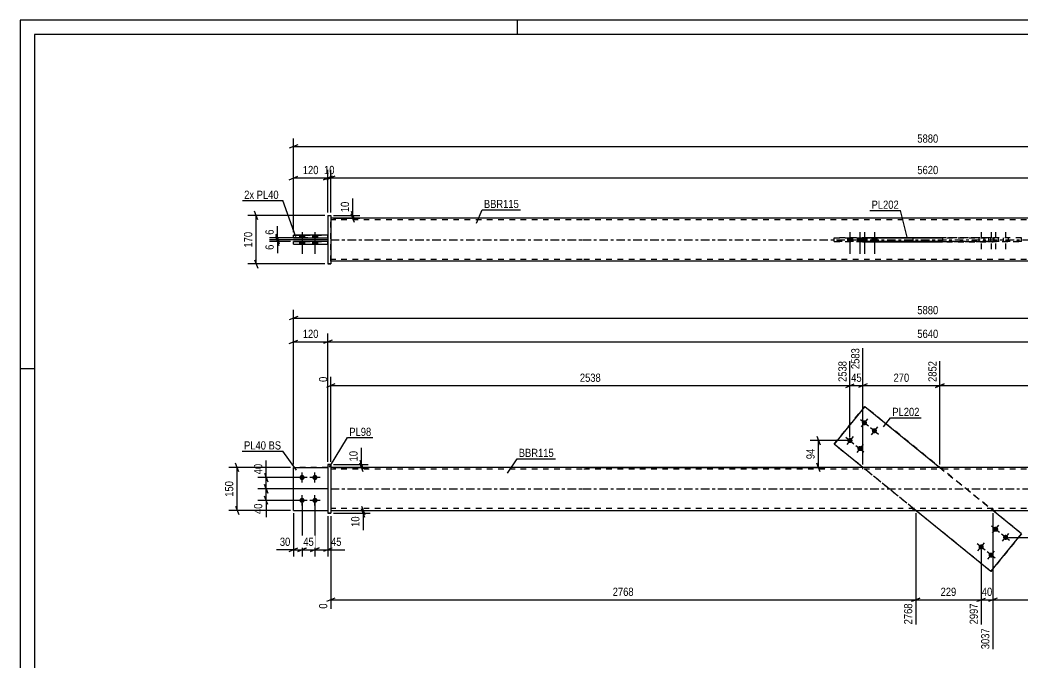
# Model space of a CAD drawing. Header units: millimetres. Extents: x 0 to 594, y 0 to 420.
# Drawn here: x 0 to 350.8, y 195.1 to 420 of the extents above; entities that cross this region are included whole.
import ezdxf

# ---------------------------------------------------------------- set-up
doc = ezdxf.new("R2010")
doc.units = ezdxf.units.MM
doc.linetypes.add('DXK_LINE_DOT2', pattern=[3.9198, 1.9599, -1.9599])
doc.linetypes.add('DXK_LINE_DOT3', pattern=[5.9187, 2.979, -0.9799, 0.9799, -0.9799])
doc.styles.add('Arial Narrow', font='ARIALN.TTF', dxfattribs={"height": 0.2})

# ---------------------------------------------------------------- blocks, each defined once
blk = doc.blocks.new('Unknown-580609463-1130')
at = {"color": 5, "linetype": 'Continuous'}
for p, q in [((594, 420), (0, 420)), ((0, 420), (0, 0)), ((174, 415), (174, 420)), ((589, 415), (5, 415)), ((5, 415), (5, 5)), ((5, 298), (0, 298))]:
    blk.add_line(p, q, dxfattribs=at)
blk = doc.blocks.new('Part-580609463-1679 - 1673')
at = {"color": 7, "linetype": 'DXK_LINE_DOT2'}
for p, q in [((95.65, 248.45), (95.65, 263.45)), ((95.65, 263.45), (107.65, 263.45)), ((107.65, 263.45), (95.65, 263.45)), ((107.65, 263.45), (107.65, 248.45)), ((95.65, 248.45), (95.65, 248.45)), ((95.65, 248.45), (107.65, 248.45)), ((95.65, 248.45), (107.65, 248.45)), ((107.65, 248.45), (107.65, 248.45))]:
    blk.add_line(p, q, dxfattribs=at)
blk = doc.blocks.new('Part-580609463-1700 - 1673')
at = {"color": 2, "linetype": 'Continuous'}
for p, q in [((196.65, 263.45), (108.65, 263.45)), ((438.3, 263.45), (196.75, 263.45)), ((108.65, 248.45), (196.65, 248.45)), ((196.75, 248.45), (438.3, 248.45))]:
    blk.add_line(p, q, dxfattribs=at)
at = {"color": 7, "linetype": 'DXK_LINE_DOT2'}
for p, q in [((108.65, 263.45), (108.65, 248.45)), ((294.7, 263.45), (294.7, 262.85)), ((322.61, 263.45), (322.61, 262.85)), ((196.65, 262.85), (108.65, 262.85)), ((438.3, 262.85), (196.75, 262.85)), ((196.65, 249.05), (108.65, 249.05)), ((438.3, 249.05), (196.75, 249.05)), ((312.44, 248.45), (312.44, 249.05)), ((340.36, 248.45), (340.36, 249.05))]:
    blk.add_line(p, q, dxfattribs=at)
at = {"color": 7, "linetype": 'DXK_LINE_DOT3'}
for p, q in [((108.65, 255.95), (196.65, 255.95)), ((196.75, 255.95), (438.3, 255.95))]:
    blk.add_line(p, q, dxfattribs=at)
blk = doc.blocks.new('Part-580609463-1684 - 1673')
at = {"color": 2, "linetype": 'Continuous'}
for p, q in [((95.65, 248.45), (95.65, 263.45)), ((95.65, 263.45), (107.65, 263.45)), ((95.65, 248.45), (95.65, 248.45)), ((95.65, 248.45), (107.65, 248.45))]:
    blk.add_line(p, q, dxfattribs=at)
at = {"color": 7, "linetype": 'DXK_LINE_DOT2'}
for p, q in [((107.65, 263.45), (95.65, 263.45)), ((107.65, 263.45), (107.65, 248.45)), ((95.65, 248.45), (95.65, 248.45)), ((95.65, 248.45), (107.65, 248.45)), ((107.65, 248.45), (107.65, 248.45))]:
    blk.add_line(p, q, dxfattribs=at)
blk = doc.blocks.new('Bolt-580609463-1706 - 1673')
at = {"linetype": 'Continuous'}
for points in [[(295.91, 279.8), (296.04, 279.67), (296.14, 279.51), (296.21, 279.34), (296.24, 279.15), (296.23, 278.96), (296.18, 278.78), (296.1, 278.61), (295.98, 278.47), (295.83, 278.35), (295.66, 278.26), (295.48, 278.21), (295.29, 278.2), (295.11, 278.23), (294.93, 278.3), (294.77, 278.4), (294.64, 278.54), (294.54, 278.7), (294.47, 278.87), (294.44, 279.06), (294.45, 279.25), (294.5, 279.43), (294.59, 279.59), (294.71, 279.74), (294.85, 279.86), (295.02, 279.94), (295.2, 279.99), (295.39, 280), (295.57, 279.97), (295.75, 279.91)], [(299.4, 276.97), (299.54, 276.83), (299.64, 276.68), (299.7, 276.5), (299.73, 276.31), (299.72, 276.13), (299.67, 275.94), (299.59, 275.78), (299.47, 275.63), (299.32, 275.51), (299.16, 275.43), (298.97, 275.38), (298.79, 275.37), (298.6, 275.4), (298.43, 275.47), (298.27, 275.57), (298.14, 275.7), (298.03, 275.86), (297.97, 276.04), (297.94, 276.22), (297.95, 276.41), (298, 276.59), (298.08, 276.76), (298.2, 276.9), (298.35, 277.02), (298.51, 277.11), (298.7, 277.16), (298.88, 277.17), (299.07, 277.14), (299.24, 277.07)], [(290.87, 273.59), (291, 273.46), (291.1, 273.3), (291.17, 273.12), (291.2, 272.94), (291.19, 272.75), (291.14, 272.57), (291.05, 272.4), (290.94, 272.25), (290.79, 272.14), (290.62, 272.05), (290.44, 272), (290.25, 271.99), (290.07, 272.02), (289.89, 272.09), (289.73, 272.19), (289.6, 272.33), (289.5, 272.48), (289.43, 272.66), (289.4, 272.85), (289.41, 273.03), (289.46, 273.22), (289.55, 273.38), (289.66, 273.53), (289.81, 273.65), (289.98, 273.73), (290.16, 273.78), (290.35, 273.79), (290.53, 273.76), (290.71, 273.69)], [(294.36, 270.75), (294.49, 270.62), (294.6, 270.46), (294.66, 270.29), (294.69, 270.1), (294.68, 269.91), (294.63, 269.73), (294.55, 269.57), (294.43, 269.42), (294.28, 269.3), (294.12, 269.22), (293.93, 269.17), (293.75, 269.16), (293.56, 269.19), (293.38, 269.25), (293.23, 269.36), (293.09, 269.49), (292.99, 269.65), (292.92, 269.82), (292.9, 270.01), (292.91, 270.2), (292.95, 270.38), (293.04, 270.55), (293.16, 270.69), (293.3, 270.81), (293.47, 270.9), (293.65, 270.95), (293.84, 270.95), (294.03, 270.93), (294.2, 270.86)]]:
    blk.add_hatch(color=1, dxfattribs=at).paths.add_polyline_path(points)
at = {"color": 1, "linetype": 'Continuous'}
for p, q in [((293.94, 280.24), (296.74, 277.97)), ((296.48, 280.5), (294.21, 277.71)), ((297.44, 277.4), (300.23, 275.13)), ((299.97, 277.67), (297.7, 274.87)), ((288.9, 274.03), (291.7, 271.76)), ((291.43, 274.29), (289.17, 271.49)), ((292.4, 271.19), (295.19, 268.92)), ((294.93, 271.45), (292.66, 268.66))]:
    blk.add_line(p, q, dxfattribs=at)
blk = doc.blocks.new('Bolt-580609463-1707 - 1673')
at = {"linetype": 'Continuous'}
for points in [[(340.69, 241.14), (340.56, 241.27), (340.45, 241.43), (340.39, 241.61), (340.36, 241.79), (340.37, 241.98), (340.42, 242.16), (340.5, 242.33), (340.62, 242.48), (340.77, 242.59), (340.94, 242.68), (341.12, 242.73), (341.31, 242.74), (341.49, 242.71), (341.67, 242.64), (341.82, 242.54), (341.96, 242.41), (342.06, 242.25), (342.13, 242.07), (342.16, 241.89), (342.15, 241.7), (342.1, 241.52), (342.01, 241.35), (341.89, 241.2), (341.75, 241.08), (341.58, 241), (341.4, 240.95), (341.21, 240.94), (341.02, 240.97), (340.85, 241.04)], [(344.18, 238.3), (344.05, 238.44), (343.95, 238.6), (343.88, 238.77), (343.85, 238.96), (343.86, 239.15), (343.91, 239.33), (344, 239.49), (344.12, 239.64), (344.26, 239.76), (344.43, 239.84), (344.61, 239.89), (344.8, 239.9), (344.99, 239.87), (345.16, 239.81), (345.32, 239.7), (345.45, 239.57), (345.55, 239.41), (345.62, 239.24), (345.65, 239.05), (345.64, 238.86), (345.59, 238.68), (345.51, 238.51), (345.39, 238.37), (345.24, 238.25), (345.07, 238.16), (344.89, 238.11), (344.7, 238.1), (344.52, 238.13), (344.34, 238.2)], [(335.65, 234.93), (335.52, 235.06), (335.41, 235.22), (335.35, 235.4), (335.32, 235.58), (335.33, 235.77), (335.38, 235.95), (335.46, 236.12), (335.58, 236.26), (335.73, 236.38), (335.89, 236.47), (336.08, 236.52), (336.26, 236.53), (336.45, 236.5), (336.63, 236.43), (336.78, 236.33), (336.92, 236.19), (337.02, 236.04), (337.09, 235.86), (337.11, 235.67), (337.1, 235.49), (337.06, 235.3), (336.97, 235.14), (336.85, 234.99), (336.71, 234.87), (336.54, 234.79), (336.36, 234.74), (336.17, 234.73), (335.98, 234.76), (335.81, 234.83)], [(339.14, 232.09), (339.01, 232.23), (338.91, 232.38), (338.84, 232.56), (338.81, 232.75), (338.82, 232.93), (338.87, 233.12), (338.96, 233.28), (339.07, 233.43), (339.22, 233.55), (339.39, 233.63), (339.57, 233.68), (339.76, 233.69), (339.94, 233.66), (340.12, 233.59), (340.28, 233.49), (340.41, 233.36), (340.51, 233.2), (340.58, 233.02), (340.61, 232.84), (340.6, 232.65), (340.55, 232.47), (340.46, 232.3), (340.35, 232.15), (340.2, 232.04), (340.03, 231.95), (339.85, 231.9), (339.66, 231.89), (339.48, 231.92), (339.3, 231.99)]]:
    blk.add_hatch(color=1, dxfattribs=at).paths.add_polyline_path(points)
at = {"color": 1, "linetype": 'Continuous'}
for p, q in [((342.65, 240.71), (339.86, 242.97)), ((340.12, 240.44), (342.39, 243.24)), ((346.15, 237.87), (343.35, 240.14)), ((343.62, 237.61), (345.89, 240.4)), ((337.61, 234.49), (334.82, 236.76)), ((335.08, 234.23), (337.35, 237.03)), ((341.11, 231.66), (338.31, 233.93)), ((338.58, 231.39), (340.84, 234.19))]:
    blk.add_line(p, q, dxfattribs=at)
blk = doc.blocks.new('Bolt-580609463-1709 - 1673')
at = {"linetype": 'Continuous'}
for points in [[(98.65, 259.05), (98.46, 259.07), (98.28, 259.13), (98.12, 259.22), (97.98, 259.35), (97.87, 259.5), (97.79, 259.67), (97.75, 259.85), (97.75, 260.04), (97.79, 260.23), (97.87, 260.4), (97.98, 260.55), (98.12, 260.68), (98.28, 260.77), (98.46, 260.83), (98.65, 260.85), (98.83, 260.83), (99.01, 260.77), (99.18, 260.68), (99.32, 260.55), (99.43, 260.4), (99.5, 260.23), (99.54, 260.04), (99.54, 259.85), (99.5, 259.67), (99.43, 259.5), (99.32, 259.35), (99.18, 259.22), (99.01, 259.13), (98.83, 259.07)], [(103.15, 259.05), (102.96, 259.07), (102.78, 259.13), (102.62, 259.22), (102.48, 259.35), (102.37, 259.5), (102.29, 259.67), (102.25, 259.85), (102.25, 260.04), (102.29, 260.23), (102.37, 260.4), (102.48, 260.55), (102.62, 260.68), (102.78, 260.77), (102.96, 260.83), (103.15, 260.85), (103.33, 260.83), (103.51, 260.77), (103.68, 260.68), (103.82, 260.55), (103.93, 260.4), (104, 260.23), (104.04, 260.04), (104.04, 259.85), (104, 259.67), (103.93, 259.5), (103.82, 259.35), (103.68, 259.22), (103.51, 259.13), (103.33, 259.07)], [(98.65, 251.05), (98.46, 251.07), (98.28, 251.13), (98.12, 251.22), (97.98, 251.35), (97.87, 251.5), (97.79, 251.67), (97.75, 251.85), (97.75, 252.04), (97.79, 252.23), (97.87, 252.4), (97.98, 252.55), (98.12, 252.68), (98.28, 252.77), (98.46, 252.83), (98.65, 252.85), (98.83, 252.83), (99.01, 252.77), (99.18, 252.68), (99.32, 252.55), (99.43, 252.4), (99.5, 252.23), (99.54, 252.04), (99.54, 251.85), (99.5, 251.67), (99.43, 251.5), (99.32, 251.35), (99.18, 251.22), (99.01, 251.13), (98.83, 251.07)], [(103.15, 251.05), (102.96, 251.07), (102.78, 251.13), (102.62, 251.22), (102.48, 251.35), (102.37, 251.5), (102.29, 251.67), (102.25, 251.85), (102.25, 252.04), (102.29, 252.23), (102.37, 252.4), (102.48, 252.55), (102.62, 252.68), (102.78, 252.77), (102.96, 252.83), (103.15, 252.85), (103.33, 252.83), (103.51, 252.77), (103.68, 252.68), (103.82, 252.55), (103.93, 252.4), (104, 252.23), (104.04, 252.04), (104.04, 251.85), (104, 251.67), (103.93, 251.5), (103.82, 251.35), (103.68, 251.22), (103.51, 251.13), (103.33, 251.07)]]:
    blk.add_hatch(color=1, dxfattribs=at).paths.add_polyline_path(points)
at = {"color": 1, "linetype": 'Continuous'}
for p, q in [((100.45, 259.95), (96.85, 259.95)), ((98.65, 258.15), (98.65, 261.75)), ((104.95, 259.95), (101.35, 259.95)), ((103.15, 258.15), (103.15, 261.75)), ((98.65, 250.15), (98.65, 253.75)), ((103.15, 250.15), (103.15, 253.75)), ((100.45, 251.95), (96.85, 251.95)), ((104.95, 251.95), (101.35, 251.95))]:
    blk.add_line(p, q, dxfattribs=at)
blk = doc.blocks.new('Part-580609463-1715 - 1673')
at = {"color": 2, "linetype": 'Continuous'}
for p, q in [((295.46, 284.8), (284.75, 271.6)), ((295.46, 284.8), (295.46, 284.8)), ((295.46, 284.8), (321.77, 263.45)), ((294.8, 263.45), (284.75, 271.6)), ((284.75, 271.6), (284.75, 271.6)), ((339.59, 227.09), (313.28, 248.45)), ((350.3, 240.29), (340.26, 248.45)), ((339.59, 227.09), (350.3, 240.29)), ((350.3, 240.29), (350.3, 240.29)), ((339.59, 227.09), (339.59, 227.09))]:
    blk.add_line(p, q, dxfattribs=at)
at = {"color": 7, "linetype": 'DXK_LINE_DOT2'}
for p, q in [((284.75, 271.6), (295.46, 284.8)), ((350.3, 240.29), (295.46, 284.8)), ((339.59, 227.09), (284.75, 271.6)), ((313.28, 248.45), (294.8, 263.45)), ((321.77, 263.45), (340.26, 248.45)), ((350.3, 240.29), (339.59, 227.09))]:
    blk.add_line(p, q, dxfattribs=at)
blk = doc.blocks.new('Part-580609463-1720 - 1673')
at = {"color": 2, "linetype": 'Continuous'}
for p, q in [((108.65, 264.45), (107.65, 264.45)), ((107.65, 264.45), (107.65, 247.45)), ((108.65, 264.45), (108.65, 264.45)), ((108.65, 264.45), (108.65, 247.45)), ((107.65, 247.45), (108.65, 247.45))]:
    blk.add_line(p, q, dxfattribs=at)
at = {"color": 7, "linetype": 'DXK_LINE_DOT2'}
for p, q in [((107.65, 264.45), (108.65, 264.45)), ((108.65, 247.45), (107.65, 247.45))]:
    blk.add_line(p, q, dxfattribs=at)
blk = doc.blocks.new('Part-580609463-1418 - 1367')
at = {"color": 2, "linetype": 'Continuous'}
for p, q in [((95.65, 341.55), (95.65, 342.55)), ((107.65, 342.55), (95.65, 342.55)), ((95.65, 341.55), (95.65, 341.55)), ((95.65, 341.55), (107.65, 341.55))]:
    blk.add_line(p, q, dxfattribs=at)
at = {"color": 7, "linetype": 'DXK_LINE_DOT2'}
for p, q in [((95.65, 342.55), (107.65, 342.55)), ((95.65, 341.55), (107.65, 341.55)), ((107.65, 341.55), (107.65, 342.55))]:
    blk.add_line(p, q, dxfattribs=at)
blk = doc.blocks.new('Bolt-580609463-1370 - 1367')
at = {"linetype": 'Continuous'}
for points in [[(97.75, 343.75), (99.55, 343.75), (99.55, 344.75), (97.75, 344.75)], [(97.75, 343.75), (99.55, 343.75), (99.55, 344.75), (97.75, 344.75)], [(102.25, 343.75), (104.05, 343.75), (104.05, 344.75), (102.25, 344.75)], [(102.25, 343.75), (104.05, 343.75), (104.05, 344.75), (102.25, 344.75)], [(97.75, 341.55), (99.55, 341.55), (99.55, 342.55), (97.75, 342.55)], [(97.75, 341.55), (99.55, 341.55), (99.55, 342.55), (97.75, 342.55)], [(102.25, 341.55), (104.05, 341.55), (104.05, 342.55), (102.25, 342.55)], [(102.25, 341.55), (104.05, 341.55), (104.05, 342.55), (102.25, 342.55)]]:
    blk.add_hatch(color=1, dxfattribs=at).paths.add_polyline_path(points)
at = {"color": 1, "linetype": 'Continuous'}
for p, q in [((97.75, 344.75), (97.75, 343.75)), ((97.75, 344.75), (97.75, 343.75)), ((98.65, 345.75), (98.65, 338.25)), ((98.65, 345.75), (98.65, 338.25)), ((99.55, 344.75), (99.55, 343.75)), ((99.55, 344.75), (99.55, 343.75)), ((102.25, 344.75), (102.25, 343.75)), ((102.25, 344.75), (102.25, 343.75)), ((103.15, 345.75), (103.15, 338.25)), ((103.15, 345.75), (103.15, 338.25)), ((104.05, 344.75), (104.05, 343.75)), ((104.05, 344.75), (104.05, 343.75)), ((97.75, 342.55), (97.75, 341.55)), ((97.75, 342.55), (97.75, 341.55)), ((99.55, 342.55), (99.55, 341.55)), ((99.55, 342.55), (99.55, 341.55)), ((102.25, 342.55), (102.25, 341.55)), ((102.25, 342.55), (102.25, 341.55)), ((104.05, 342.55), (104.05, 341.55)), ((104.05, 342.55), (104.05, 341.55))]:
    blk.add_line(p, q, dxfattribs=at)
blk = doc.blocks.new('Bolt-580609463-1435 - 1367')
at = {"color": 1, "linetype": 'DXK_LINE_DOT2'}
for p, q in [((336.22, 345.75), (336.22, 338.25)), ((339.71, 345.75), (339.71, 338.25)), ((341.26, 345.75), (341.26, 338.25)), ((344.75, 345.75), (344.75, 338.25)), ((335.32, 343.75), (335.32, 342.55)), ((337.12, 343.75), (337.12, 342.55)), ((338.81, 343.75), (338.81, 342.55)), ((340.36, 343.75), (340.36, 342.55)), ((340.61, 343.75), (340.61, 342.55)), ((342.16, 343.75), (342.16, 342.55)), ((343.85, 343.75), (343.85, 342.55)), ((345.65, 343.75), (345.65, 342.55))]:
    blk.add_line(p, q, dxfattribs=at)
blk = doc.blocks.new('Part-580609463-1456 - 1367')
at = {"color": 2, "linetype": 'Continuous'}
for p, q in [((196.65, 350.65), (108.65, 350.65)), ((438.3, 350.65), (196.75, 350.65)), ((294.7, 343.76), (294.7, 343.85)), ((294.7, 343.85), (294.7, 343.85)), ((294.7, 343.85), (322.61, 343.85)), ((312.44, 343.85), (312.44, 343.75)), ((322.61, 343.85), (322.61, 342.45)), ((294.7, 342.56), (294.7, 342.45)), ((294.7, 342.45), (322.61, 342.45)), ((312.44, 342.45), (312.44, 342.55)), ((196.65, 335.65), (108.65, 335.65)), ((438.3, 335.65), (196.75, 335.65))]:
    blk.add_line(p, q, dxfattribs=at)
at = {"color": 7, "linetype": 'DXK_LINE_DOT2'}
for p, q in [((108.65, 335.65), (108.65, 350.65)), ((196.65, 350.05), (108.65, 350.05)), ((438.3, 350.05), (196.75, 350.05)), ((294.7, 342.56), (294.7, 343.85)), ((294.7, 343.85), (322.61, 343.85)), ((312.44, 343.85), (340.36, 343.85)), ((312.44, 343.85), (312.44, 343.85)), ((312.44, 343.85), (340.36, 343.85)), ((312.44, 343.75), (312.44, 343.85)), ((340.36, 343.85), (340.36, 342.45)), ((294.7, 342.45), (322.61, 342.45)), ((312.44, 342.55), (312.44, 343.75)), ((312.44, 342.45), (312.44, 342.45)), ((312.44, 342.45), (312.44, 342.45)), ((340.36, 342.45), (312.44, 342.45)), ((312.44, 342.45), (340.36, 342.45)), ((196.65, 336.25), (108.65, 336.25)), ((438.3, 336.25), (196.75, 336.25))]:
    blk.add_line(p, q, dxfattribs=at)
at = {"color": 7, "linetype": 'DXK_LINE_DOT3'}
for p, q in [((108.65, 343.15), (196.65, 343.15)), ((196.75, 343.15), (438.3, 343.15))]:
    blk.add_line(p, q, dxfattribs=at)
blk = doc.blocks.new('Part-580609463-1413 - 1367')
at = {"color": 2, "linetype": 'Continuous'}
for p, q in [((95.65, 343.75), (95.65, 344.75)), ((107.65, 344.75), (95.65, 344.75)), ((95.65, 343.75), (95.65, 343.75)), ((95.65, 343.75), (107.65, 343.75))]:
    blk.add_line(p, q, dxfattribs=at)
at = {"color": 7, "linetype": 'DXK_LINE_DOT2'}
for p, q in [((95.65, 344.75), (107.65, 344.75)), ((107.65, 343.75), (107.65, 344.75)), ((95.65, 343.75), (107.65, 343.75))]:
    blk.add_line(p, q, dxfattribs=at)
blk = doc.blocks.new('Part-580609463-1397 - 1367')
at = {"color": 7, "linetype": 'DXK_LINE_DOT2'}
for p, q in [((284.75, 343.75), (295.46, 343.76)), ((339.59, 343.75), (284.75, 343.75)), ((295.46, 342.56), (284.75, 342.55)), ((284.75, 342.55), (339.59, 342.55)), ((350.3, 343.75), (322.61, 343.75)), ((350.3, 342.55), (322.61, 342.55)), ((339.59, 342.55), (339.59, 343.75)), ((350.3, 343.75), (339.59, 343.75)), ((339.59, 342.55), (350.3, 342.55)), ((350.3, 342.55), (350.3, 343.75))]:
    blk.add_line(p, q, dxfattribs=at)
at = {"color": 2, "linetype": 'Continuous'}
for p, q in [((284.75, 342.55), (284.75, 343.75)), ((295.46, 342.56), (295.46, 343.76)), ((322.61, 343.75), (295.46, 343.76)), ((322.61, 342.55), (295.46, 342.56))]:
    blk.add_line(p, q, dxfattribs=at)
blk = doc.blocks.new('Part-580609463-1398 - 1367')
at = {"color": 2, "linetype": 'Continuous'}
for p, q in [((107.65, 351.65), (108.65, 351.65)), ((107.65, 351.65), (107.65, 334.65)), ((108.65, 351.65), (108.65, 351.65)), ((108.65, 351.65), (108.65, 334.65)), ((108.65, 334.65), (107.65, 334.65)), ((107.65, 334.65), (107.65, 334.65))]:
    blk.add_line(p, q, dxfattribs=at)
at = {"color": 7, "linetype": 'DXK_LINE_DOT2'}
for p, q in [((107.65, 351.65), (108.65, 351.65)), ((107.65, 334.65), (108.65, 334.65)), ((107.65, 334.65), (107.65, 334.65))]:
    blk.add_line(p, q, dxfattribs=at)
blk = doc.blocks.new('Bolt-580609463-1436 - 1367')
at = {"linetype": 'Continuous'}
for points in [[(291.2, 343.75), (289.4, 343.75), (289.4, 342.55), (291.2, 342.55)], [(294.69, 343.75), (292.89, 343.75), (292.89, 342.55), (294.69, 342.55)], [(296.24, 343.75), (294.44, 343.75), (294.44, 342.55), (296.24, 342.55)], [(299.74, 343.75), (297.94, 343.75), (297.94, 342.55), (299.74, 342.55)]]:
    blk.add_hatch(color=1, dxfattribs=at).paths.add_polyline_path(points)
at = {"color": 1, "linetype": 'Continuous'}
for p, q in [((290.3, 345.75), (290.3, 338.25)), ((293.79, 345.75), (293.79, 338.25)), ((295.34, 345.75), (295.34, 338.25)), ((298.84, 345.75), (298.84, 338.25)), ((289.4, 343.75), (289.4, 342.55)), ((291.2, 343.75), (291.2, 342.55)), ((292.89, 343.75), (292.89, 342.55)), ((294.44, 343.75), (294.44, 342.55)), ((294.69, 343.75), (294.69, 342.55)), ((296.24, 343.75), (296.24, 342.55)), ((297.94, 343.75), (297.94, 342.55)), ((299.74, 343.75), (299.74, 342.55))]:
    blk.add_line(p, q, dxfattribs=at)
blk = doc.blocks.new('StraightDimension-580609463-1850 - 1673')
at = {"color": 7, "linetype": 'Continuous'}
for p, q in [((340.26, 247.45), (340.26, 199.86)), ((336.22, 234.63), (336.22, 208.56)), ((334.72, 216.57), (337.72, 217.77)), ((341.76, 217.77), (338.76, 216.57)), ((336.22, 217.17), (340.26, 217.17))]:
    blk.add_line(p, q, dxfattribs=at)
at = {"color": 0}
blk.add_wipeout([(340.66, 217.92), (340.66, 222.12), (335.81, 222.12), (335.81, 217.92)], dxfattribs=at)
at = {"color": 0, "linetype": 'Continuous'}
blk.add_wipeout([(339.66, 207.77), (335.46, 207.77), (335.46, 199.26), (339.66, 199.26)], dxfattribs=at)
at = {"color": 3, "style": 'Arial Narrow'}
blk.add_text('40', height=2.863, dxfattribs=at).set_placement((336.41, 218.52))
at = {"color": 3, "linetype": 'Continuous', "style": 'Arial Narrow'}
blk.add_text('3037', height=2.863, rotation=90.0002, dxfattribs=at).set_placement((339.06, 199.86))
blk = doc.blocks.new('StraightDimension-580609463-1792 - 1673')
at = {"color": 7, "linetype": 'Continuous'}
for p, q in [((294.8, 264.45), (294.8, 305.2)), ((290.3, 273.89), (290.3, 300.7)), ((288.8, 291.48), (291.8, 292.68)), ((290.3, 292.08), (294.8, 292.08)), ((296.3, 292.68), (293.3, 291.48))]:
    blk.add_line(p, q, dxfattribs=at)
at = {"color": 0}
blk.add_wipeout([(294.98, 292.83), (294.98, 297.03), (290.12, 297.03), (290.12, 292.83)], dxfattribs=at)
at = {"color": 0, "linetype": 'Continuous'}
blk.add_wipeout([(294.2, 305.8), (290, 305.8), (290, 297.28), (294.2, 297.28)], dxfattribs=at)
at = {"color": 3, "linetype": 'Continuous', "style": 'Arial Narrow'}
blk.add_text('2583', height=2.863, rotation=90.0002, dxfattribs=at).set_placement((293.6, 297.88))
at = {"color": 3, "style": 'Arial Narrow'}
blk.add_text('45', height=2.863, dxfattribs=at).set_placement((290.72, 293.43))
blk = doc.blocks.new('StraightDimension-580609463-1891 - 1673')
at = {"color": 7, "linetype": 'Continuous'}
for p, q in [((119.45, 249.95), (120.65, 246.95)), ((109.65, 248.45), (122.45, 248.45)), ((109.65, 247.45), (122.45, 247.45)), ((120.65, 245.95), (119.45, 248.95)), ((120.05, 247.45), (120.05, 248.45))]:
    blk.add_line(p, q, dxfattribs=at)
at = {"color": 0}
blk.add_wipeout([(119.3, 246.92), (115.1, 246.92), (115.1, 242.07), (119.3, 242.07)], dxfattribs=at)
at = {"color": 7, "linetype": 'Continuous'}
blk.add_line((120.05, 247.45), (120.05, 241.54), dxfattribs=at)
blk.add_line((120.05, 247.45), (120.05, 241.54), dxfattribs=at)
at = {"color": 3, "style": 'Arial Narrow'}
blk.add_text('10', height=2.863, rotation=90.0002, dxfattribs=at).set_placement((118.7, 242.67))
blk = doc.blocks.new('StraightDimension-580609463-1827 - 1673')
at = {"color": 7, "linetype": 'Continuous'}
for p, q in [((98.65, 250.95), (98.65, 232.28)), ((95.65, 247.45), (95.65, 232.28)), ((94.15, 234.08), (97.15, 235.28)), ((100.15, 235.28), (97.15, 234.08)), ((95.65, 234.68), (98.65, 234.68))]:
    blk.add_line(p, q, dxfattribs=at)
at = {"color": 0}
blk.add_wipeout([(95.12, 235.43), (95.12, 239.63), (90.27, 239.63), (90.27, 235.43)], dxfattribs=at)
at = {"color": 7, "linetype": 'Continuous'}
blk.add_line((95.65, 234.68), (89.74, 234.68), dxfattribs=at)
blk.add_line((95.65, 234.68), (89.74, 234.68), dxfattribs=at)
at = {"color": 3, "style": 'Arial Narrow'}
blk.add_text('30', height=2.863, dxfattribs=at).set_placement((90.87, 236.03))
blk = doc.blocks.new('StraightDimension-580609463-1806 - 1673')
at = {"color": 7, "linetype": 'Continuous'}
for p, q in [((290.3, 273.89), (290.3, 300.7)), ((108.65, 265.45), (108.65, 295.21)), ((110.15, 292.68), (107.15, 291.48)), ((108.65, 292.08), (290.3, 292.08)), ((288.8, 291.48), (291.8, 292.68))]:
    blk.add_line(p, q, dxfattribs=at)
at = {"color": 0, "linetype": 'Continuous'}
for points in [[(289.7, 301.3), (285.5, 301.3), (285.5, 292.78), (289.7, 292.78)], [(108.05, 295.81), (103.85, 295.81), (103.85, 292.78), (108.05, 292.78)]]:
    blk.add_wipeout(points, dxfattribs=at)
at = {"color": 0}
blk.add_wipeout([(203.73, 292.83), (203.73, 297.03), (195.22, 297.03), (195.22, 292.83)], dxfattribs=at)
at = {"color": 3, "linetype": 'Continuous', "style": 'Arial Narrow'}
for s, height, p in [('2538', 2.863, (289.1, 293.38)), ('0', 2.86, (107.45, 293.38))]:
    blk.add_text(s, height=height, rotation=90.0002, dxfattribs=at).set_placement(p)
at = {"color": 3, "style": 'Arial Narrow'}
blk.add_text('2538', height=2.863, dxfattribs=at).set_placement((195.82, 293.43))
blk = doc.blocks.new('StraightDimension-580609463-1760 - 1673')
at = {"color": 7, "linetype": 'Continuous'}
for p, q in [((321.77, 264.45), (321.77, 300.7)), ((526.4, 265.45), (526.4, 300.7)), ((323.27, 292.68), (320.27, 291.48)), ((321.77, 292.08), (526.4, 292.08)), ((524.9, 291.48), (527.9, 292.68))]:
    blk.add_line(p, q, dxfattribs=at)
at = {"color": 0, "linetype": 'Continuous'}
blk.add_wipeout([(525.8, 301.3), (521.6, 301.3), (521.6, 292.78), (525.8, 292.78)], dxfattribs=at)
at = {"color": 0}
blk.add_wipeout([(428.34, 292.83), (428.34, 297.03), (419.83, 297.03), (419.83, 292.83)], dxfattribs=at)
at = {"color": 3, "linetype": 'Continuous', "style": 'Arial Narrow'}
blk.add_text('5620', height=2.863, rotation=90.0002, dxfattribs=at).set_placement((525.2, 293.38))
at = {"color": 3, "style": 'Arial Narrow'}
blk.add_text('2768', height=2.863, dxfattribs=at).set_placement((420.43, 293.43))
blk = doc.blocks.new('StraightDimension-580609463-2057 - 1673')
at = {"color": 7, "linetype": 'Continuous'}
for p, q in [((95.65, 264.45), (95.65, 310.28)), ((107.65, 265.45), (107.65, 310.28)), ((94.15, 306.83), (97.15, 308.03)), ((95.65, 307.43), (107.65, 307.43)), ((109.15, 308.03), (106.15, 306.83))]:
    blk.add_line(p, q, dxfattribs=at)
at = {"color": 0}
blk.add_wipeout([(104.99, 308.18), (104.99, 312.38), (98.3, 312.38), (98.3, 308.18)], dxfattribs=at)
at = {"color": 3, "style": 'Arial Narrow'}
blk.add_text('120', height=2.863, dxfattribs=at).set_placement((98.9, 308.78))
blk = doc.blocks.new('StraightDimension-580609463-1900 - 1673')
at = {"color": 7, "linetype": 'Continuous'}
for p, q in [((109.65, 264.45), (121.8, 264.45)), ((109.65, 263.45), (121.8, 263.45)), ((118.8, 265.95), (120, 262.95)), ((120, 261.95), (118.8, 264.95)), ((119.4, 263.45), (119.4, 264.45))]:
    blk.add_line(p, q, dxfattribs=at)
at = {"color": 0}
blk.add_wipeout([(118.65, 269.83), (114.45, 269.83), (114.45, 264.97), (118.65, 264.97)], dxfattribs=at)
at = {"color": 7, "linetype": 'Continuous'}
blk.add_line((119.4, 264.45), (119.4, 270.35), dxfattribs=at)
blk.add_line((119.4, 264.45), (119.4, 270.35), dxfattribs=at)
at = {"color": 3, "style": 'Arial Narrow'}
blk.add_text('10', height=2.863, rotation=90.0002, dxfattribs=at).set_placement((118.05, 265.57))
blk = doc.blocks.new('StraightDimension-580609463-2050 - 1673')
at = {"color": 7, "linetype": 'Continuous'}
for p, q in [((107.65, 265.45), (107.65, 310.28)), ((109.15, 308.03), (106.15, 306.83)), ((107.65, 307.43), (527.4, 307.43))]:
    blk.add_line(p, q, dxfattribs=at)
at = {"color": 0}
blk.add_wipeout([(321.78, 308.18), (321.78, 312.38), (313.27, 312.38), (313.27, 308.18)], dxfattribs=at)
at = {"color": 3, "style": 'Arial Narrow'}
blk.add_text('5640', height=2.863, dxfattribs=at).set_placement((313.87, 308.78))
blk = doc.blocks.new('StraightDimension-580609463-1772 - 1673')
at = {"color": 7, "linetype": 'Continuous'}
for p, q in [((294.8, 264.45), (294.8, 305.2)), ((321.77, 264.45), (321.77, 300.7)), ((296.3, 292.68), (293.3, 291.48)), ((294.8, 292.08), (321.77, 292.08)), ((320.27, 291.48), (323.27, 292.68))]:
    blk.add_line(p, q, dxfattribs=at)
at = {"color": 0, "linetype": 'Continuous'}
blk.add_wipeout([(321.17, 301.3), (316.97, 301.3), (316.97, 292.78), (321.17, 292.78)], dxfattribs=at)
at = {"color": 0}
blk.add_wipeout([(311.63, 292.83), (311.63, 297.03), (304.94, 297.03), (304.94, 292.83)], dxfattribs=at)
at = {"color": 3, "linetype": 'Continuous', "style": 'Arial Narrow'}
blk.add_text('2852', height=2.863, rotation=90.0002, dxfattribs=at).set_placement((320.57, 293.38))
at = {"color": 3, "style": 'Arial Narrow'}
blk.add_text('270', height=2.863, dxfattribs=at).set_placement((305.54, 293.43))
blk = doc.blocks.new('StraightDimension-580609463-1909 - 1673')
at = {"color": 7, "linetype": 'Continuous'}
for p, q in [((97.65, 259.95), (83.2, 259.95)), ((85.45, 261.45), (86.65, 258.45)), ((86.05, 255.95), (86.05, 259.95)), ((86.65, 254.45), (85.45, 257.45)), ((107.65, 255.95), (83.2, 255.95))]:
    blk.add_line(p, q, dxfattribs=at)
at = {"color": 0}
blk.add_wipeout([(85.3, 265.33), (81.1, 265.33), (81.1, 260.47), (85.3, 260.47)], dxfattribs=at)
at = {"color": 7, "linetype": 'Continuous'}
blk.add_line((86.05, 259.95), (86.05, 265.85), dxfattribs=at)
blk.add_line((86.05, 259.95), (86.05, 265.85), dxfattribs=at)
at = {"color": 3, "style": 'Arial Narrow'}
blk.add_text('40', height=2.863, rotation=90.0002, dxfattribs=at).set_placement((84.7, 261.07))
blk = doc.blocks.new('StraightDimension-580609463-1735 - 1673')
at = {"color": 7, "linetype": 'Continuous'}
for p, q in [((278.67, 274.39), (279.87, 271.39)), ((289.3, 272.89), (276.42, 272.89)), ((279.27, 263.45), (279.27, 272.89)), ((197.74, 263.45), (281.67, 263.45)), ((279.87, 261.95), (278.67, 264.95))]:
    blk.add_line(p, q, dxfattribs=at)
at = {"color": 0}
blk.add_wipeout([(278.52, 270.6), (274.32, 270.6), (274.32, 265.74), (278.52, 265.74)], dxfattribs=at)
at = {"color": 3, "style": 'Arial Narrow'}
blk.add_text('94', height=2.863, rotation=90.0002, dxfattribs=at).set_placement((277.92, 266.34))
blk = doc.blocks.new('StraightDimension-580609463-1746 - 1673')
at = {"color": 7, "linetype": 'Continuous'}
for p, q in [((97.15, 316.32), (94.15, 315.12)), ((95.65, 264.45), (95.65, 318.57)), ((95.65, 315.72), (539.4, 315.72))]:
    blk.add_line(p, q, dxfattribs=at)
at = {"color": 0}
blk.add_wipeout([(321.78, 316.47), (321.78, 320.67), (313.27, 320.67), (313.27, 316.47)], dxfattribs=at)
at = {"color": 3, "style": 'Arial Narrow'}
blk.add_text('5880', height=2.863, dxfattribs=at).set_placement((313.87, 317.07))
blk = doc.blocks.new('StraightDimension-580609463-1813 - 1673')
at = {"color": 7, "linetype": 'Continuous'}
for p, q in [((103.15, 250.95), (103.15, 232.28)), ((107.65, 246.45), (107.65, 232.28)), ((101.65, 234.08), (104.65, 235.28)), ((109.15, 235.28), (106.15, 234.08)), ((103.15, 234.68), (107.65, 234.68))]:
    blk.add_line(p, q, dxfattribs=at)
at = {"color": 0}
blk.add_wipeout([(113.03, 235.43), (113.03, 239.63), (108.17, 239.63), (108.17, 235.43)], dxfattribs=at)
at = {"color": 7, "linetype": 'Continuous'}
blk.add_line((107.65, 234.68), (113.55, 234.68), dxfattribs=at)
blk.add_line((107.65, 234.68), (113.55, 234.68), dxfattribs=at)
at = {"color": 3, "style": 'Arial Narrow'}
blk.add_text('45', height=2.863, dxfattribs=at).set_placement((108.77, 236.03))
blk = doc.blocks.new('StraightDimension-580609463-1820 - 1673')
at = {"color": 7, "linetype": 'Continuous'}
for p, q in [((98.65, 250.95), (98.65, 232.28)), ((103.15, 250.95), (103.15, 232.28)), ((97.15, 234.08), (100.15, 235.28)), ((104.65, 235.28), (101.65, 234.08)), ((98.65, 234.68), (103.15, 234.68))]:
    blk.add_line(p, q, dxfattribs=at)
at = {"color": 0}
blk.add_wipeout([(103.32, 235.43), (103.32, 239.63), (98.47, 239.63), (98.47, 235.43)], dxfattribs=at)
at = {"color": 3, "style": 'Arial Narrow'}
blk.add_text('45', height=2.863, dxfattribs=at).set_placement((99.07, 236.03))
blk = doc.blocks.new('StraightDimension-580609463-1838 - 1673')
at = {"color": 7, "linetype": 'Continuous'}
for p, q in [((340.26, 247.45), (340.26, 199.86)), ((526.4, 246.45), (526.4, 208.56)), ((341.76, 217.77), (338.76, 216.57)), ((524.9, 216.57), (527.9, 217.77)), ((340.26, 217.17), (526.4, 217.17))]:
    blk.add_line(p, q, dxfattribs=at)
at = {"color": 0}
blk.add_wipeout([(437.59, 217.92), (437.59, 222.12), (429.07, 222.12), (429.07, 217.92)], dxfattribs=at)
at = {"color": 0, "linetype": 'Continuous'}
blk.add_wipeout([(525.8, 216.47), (521.6, 216.47), (521.6, 207.96), (525.8, 207.96)], dxfattribs=at)
at = {"color": 3, "style": 'Arial Narrow'}
blk.add_text('2583', height=2.863, dxfattribs=at).set_placement((429.67, 218.52))
at = {"color": 3, "linetype": 'Continuous', "style": 'Arial Narrow'}
blk.add_text('5620', height=2.863, rotation=90.0002, dxfattribs=at).set_placement((525.2, 208.56))
blk = doc.blocks.new('StraightDimension-580609463-1864 - 1673')
at = {"color": 7, "linetype": 'Continuous'}
for p, q in [((313.28, 247.45), (313.28, 208.56)), ((336.22, 234.63), (336.22, 208.56)), ((314.78, 217.77), (311.78, 216.57)), ((334.72, 216.57), (337.72, 217.77)), ((313.28, 217.17), (336.22, 217.17))]:
    blk.add_line(p, q, dxfattribs=at)
at = {"color": 0}
blk.add_wipeout([(328.09, 217.92), (328.09, 222.12), (321.4, 222.12), (321.4, 217.92)], dxfattribs=at)
at = {"color": 0, "linetype": 'Continuous'}
blk.add_wipeout([(335.62, 216.47), (331.42, 216.47), (331.42, 207.96), (335.62, 207.96)], dxfattribs=at)
at = {"color": 3, "style": 'Arial Narrow'}
blk.add_text('229', height=2.863, dxfattribs=at).set_placement((322, 218.52))
at = {"color": 3, "linetype": 'Continuous', "style": 'Arial Narrow'}
blk.add_text('2997', height=2.863, rotation=90.0002, dxfattribs=at).set_placement((335.02, 208.56))
blk = doc.blocks.new('StraightDimension-580609463-1878 - 1673')
at = {"color": 7, "linetype": 'Continuous'}
for p, q in [((108.65, 246.45), (108.65, 214.04)), ((313.28, 247.45), (313.28, 208.56)), ((110.15, 217.77), (107.15, 216.57)), ((311.78, 216.57), (314.78, 217.77)), ((108.65, 217.17), (313.28, 217.17))]:
    blk.add_line(p, q, dxfattribs=at)
at = {"color": 0}
blk.add_wipeout([(215.22, 217.92), (215.22, 222.12), (206.71, 222.12), (206.71, 217.92)], dxfattribs=at)
at = {"color": 0, "linetype": 'Continuous'}
for points in [[(108.05, 216.47), (103.85, 216.47), (103.85, 213.44), (108.05, 213.44)], [(312.68, 216.47), (308.48, 216.47), (308.48, 207.96), (312.68, 207.96)]]:
    blk.add_wipeout(points, dxfattribs=at)
at = {"color": 3, "style": 'Arial Narrow'}
blk.add_text('2768', height=2.863, dxfattribs=at).set_placement((207.31, 218.52))
at = {"color": 3, "linetype": 'Continuous', "style": 'Arial Narrow'}
for s, height, p in [('0', 2.86, (107.45, 214.04)), ('2768', 2.863, (312.08, 208.56))]:
    blk.add_text(s, height=height, rotation=90.0002, dxfattribs=at).set_placement(p)
blk = doc.blocks.new('StraightDimension-580609463-1922 - 1673')
at = {"color": 7, "linetype": 'Continuous'}
for p, q in [((85.45, 257.45), (86.65, 254.45)), ((107.65, 255.95), (83.2, 255.95)), ((86.65, 250.45), (85.45, 253.45)), ((86.05, 251.95), (86.05, 255.95)), ((97.65, 251.95), (83.2, 251.95))]:
    blk.add_line(p, q, dxfattribs=at)
at = {"color": 0}
blk.add_wipeout([(85.3, 251.42), (81.1, 251.42), (81.1, 246.57), (85.3, 246.57)], dxfattribs=at)
at = {"color": 7, "linetype": 'Continuous'}
blk.add_line((86.05, 251.95), (86.05, 246.04), dxfattribs=at)
blk.add_line((86.05, 251.95), (86.05, 246.04), dxfattribs=at)
at = {"color": 3, "style": 'Arial Narrow'}
blk.add_text('40', height=2.863, rotation=90.0002, dxfattribs=at).set_placement((84.7, 247.17))
blk = doc.blocks.new('StraightDimension-580609463-1979 - 1673')
at = {"color": 7, "linetype": 'Continuous'}
for p, q in [((94.65, 263.45), (73.07, 263.45)), ((76.52, 261.95), (75.32, 264.95)), ((75.92, 248.45), (75.92, 263.45)), ((75.32, 249.95), (76.52, 246.95)), ((94.65, 248.45), (73.07, 248.45))]:
    blk.add_line(p, q, dxfattribs=at)
at = {"color": 0}
blk.add_wipeout([(75.17, 259.29), (70.97, 259.29), (70.97, 252.61), (75.17, 252.61)], dxfattribs=at)
at = {"color": 3, "style": 'Arial Narrow'}
blk.add_text('150', height=2.863, rotation=90.0002, dxfattribs=at).set_placement((74.57, 253.21))
blk = doc.blocks.new('StraightDimension-580609463-1993 - 1673')
at = {"color": 7, "linetype": 'Continuous'}
for p, q in [((358.12, 249.95), (359.32, 246.95)), ((346.01, 248.45), (361.12, 248.45)), ((358.72, 239), (358.72, 248.45)), ((345.75, 239), (361.12, 239)), ((359.32, 237.5), (358.12, 240.5))]:
    blk.add_line(p, q, dxfattribs=at)
at = {"color": 0}
blk.add_wipeout([(357.97, 246.15), (353.77, 246.15), (353.77, 241.3), (357.97, 241.3)], dxfattribs=at)
at = {"color": 3, "style": 'Arial Narrow'}
blk.add_text('94', height=2.863, rotation=90.0002, dxfattribs=at).set_placement((357.37, 241.9))
blk = doc.blocks.new('StraightDimension-580609463-1471 - 1367')
at = {"color": 7, "linetype": 'Continuous'}
for p, q in [((109.65, 351.65), (118.82, 351.65)), ((115.82, 353.15), (117.02, 350.15)), ((117.02, 349.15), (115.82, 352.15)), ((116.42, 350.65), (116.42, 351.65)), ((109.65, 350.65), (118.82, 350.65))]:
    blk.add_line(p, q, dxfattribs=at)
at = {"color": 0}
blk.add_wipeout([(115.67, 357.04), (111.47, 357.04), (111.47, 352.18), (115.67, 352.18)], dxfattribs=at)
at = {"color": 7, "linetype": 'Continuous'}
blk.add_line((116.42, 351.65), (116.42, 357.56), dxfattribs=at)
blk.add_line((116.42, 351.65), (116.42, 357.56), dxfattribs=at)
at = {"color": 3, "style": 'Arial Narrow'}
blk.add_text('10', height=2.863, rotation=90.0002, dxfattribs=at).set_placement((115.07, 352.78))
blk = doc.blocks.new('StraightDimension-580609463-1525 - 1367')
at = {"color": 7, "linetype": 'Continuous'}
for p, q in [((106.65, 351.65), (79.7, 351.65)), ((83.15, 350.15), (81.95, 353.15)), ((82.55, 334.65), (82.55, 351.65)), ((106.65, 334.65), (79.7, 334.65)), ((81.95, 336.15), (83.15, 333.15))]:
    blk.add_line(p, q, dxfattribs=at)
at = {"color": 0}
blk.add_wipeout([(81.8, 346.5), (77.6, 346.5), (77.6, 339.81), (81.8, 339.81)], dxfattribs=at)
at = {"color": 3, "style": 'Arial Narrow'}
blk.add_text('170', height=2.863, rotation=90.0002, dxfattribs=at).set_placement((81.2, 340.41))
blk = doc.blocks.new('StraightDimension-580609463-1489 - 1367')
at = {"color": 7, "linetype": 'Continuous'}
for p, q in [((89.45, 345.25), (90.65, 342.25)), ((90.65, 341.65), (89.45, 344.65)), ((100.65, 343.75), (87.2, 343.75)), ((107.65, 343.15), (87.2, 343.15)), ((90.05, 343.15), (90.05, 343.75))]:
    blk.add_line(p, q, dxfattribs=at)
at = {"color": 0}
blk.add_wipeout([(89.3, 347.31), (85.1, 347.31), (85.1, 344.28), (89.3, 344.28)], dxfattribs=at)
at = {"color": 7, "linetype": 'Continuous'}
blk.add_line((90.05, 343.75), (90.05, 347.83), dxfattribs=at)
blk.add_line((90.05, 343.75), (90.05, 347.83), dxfattribs=at)
at = {"color": 3, "style": 'Arial Narrow'}
blk.add_text('6', height=2.86, rotation=90.0002, dxfattribs=at).set_placement((88.7, 344.88))
blk = doc.blocks.new('StraightDimension-580609463-1508 - 1367')
at = {"color": 7, "linetype": 'Continuous'}
for p, q in [((89.45, 344.65), (90.65, 341.65)), ((90.65, 341.05), (89.45, 344.05)), ((107.65, 343.15), (87.2, 343.15)), ((94.65, 342.55), (87.2, 342.55)), ((90.05, 342.55), (90.05, 343.15))]:
    blk.add_line(p, q, dxfattribs=at)
at = {"color": 0}
blk.add_wipeout([(89.3, 342.03), (85.1, 342.03), (85.1, 339), (89.3, 339)], dxfattribs=at)
at = {"color": 7, "linetype": 'Continuous'}
blk.add_line((90.05, 342.55), (90.05, 338.48), dxfattribs=at)
blk.add_line((90.05, 342.55), (90.05, 338.48), dxfattribs=at)
at = {"color": 3, "style": 'Arial Narrow'}
blk.add_text('6', height=2.86, rotation=90.0002, dxfattribs=at).set_placement((88.7, 339.6))
blk = doc.blocks.new('StraightDimension-580609463-1545 - 1367')
at = {"color": 7, "linetype": 'Continuous'}
for p, q in [((97.15, 376.35), (94.15, 375.15)), ((95.65, 345.75), (95.65, 378.6)), ((95.65, 375.75), (539.4, 375.75))]:
    blk.add_line(p, q, dxfattribs=at)
at = {"color": 0}
blk.add_wipeout([(321.78, 376.5), (321.78, 380.7), (313.27, 380.7), (313.27, 376.5)], dxfattribs=at)
at = {"color": 3, "style": 'Arial Narrow'}
blk.add_text('5880', height=2.863, dxfattribs=at).set_placement((313.87, 377.1))
blk = doc.blocks.new('StraightDimension-580609463-1556 - 1367')
at = {"color": 7, "linetype": 'Continuous'}
for p, q in [((106.15, 364.15), (109.15, 365.35)), ((110.15, 365.35), (107.15, 364.15)), ((107.65, 352.65), (107.65, 367.6)), ((108.65, 352.65), (108.65, 367.6)), ((107.65, 364.75), (108.65, 364.75))]:
    blk.add_line(p, q, dxfattribs=at)
at = {"color": 0}
blk.add_wipeout([(110.57, 365.5), (110.57, 369.7), (105.72, 369.7), (105.72, 365.5)], dxfattribs=at)
at = {"color": 3, "style": 'Arial Narrow'}
blk.add_text('10', height=2.863, dxfattribs=at).set_placement((106.32, 366.1))
blk = doc.blocks.new('StraightDimension-580609463-1566 - 1367')
at = {"color": 7, "linetype": 'Continuous'}
for p, q in [((94.15, 364.15), (97.15, 365.35)), ((95.65, 345.75), (95.65, 367.6)), ((109.15, 365.35), (106.15, 364.15)), ((107.65, 352.65), (107.65, 367.6)), ((95.65, 364.75), (107.65, 364.75))]:
    blk.add_line(p, q, dxfattribs=at)
at = {"color": 0}
blk.add_wipeout([(104.99, 365.5), (104.99, 369.7), (98.3, 369.7), (98.3, 365.5)], dxfattribs=at)
at = {"color": 3, "style": 'Arial Narrow'}
blk.add_text('120', height=2.863, dxfattribs=at).set_placement((98.9, 366.1))
blk = doc.blocks.new('StraightDimension-580609463-1576 - 1367')
at = {"color": 7, "linetype": 'Continuous'}
for p, q in [((110.15, 365.35), (107.15, 364.15)), ((108.65, 352.65), (108.65, 367.6)), ((108.65, 364.75), (526.4, 364.75))]:
    blk.add_line(p, q, dxfattribs=at)
at = {"color": 0}
blk.add_wipeout([(321.78, 365.5), (321.78, 369.7), (313.27, 369.7), (313.27, 365.5)], dxfattribs=at)
at = {"color": 3, "style": 'Arial Narrow'}
blk.add_text('5620', height=2.863, dxfattribs=at).set_placement((313.87, 366.1))
blk = doc.blocks.new('Mark-580609463-1696 - 1673')
at = {"color": 0}
blk.add_wipeout([(186.69, 267.12), (186.69, 270.12), (174.45, 270.12), (174.45, 267.12)], dxfattribs=at)
blk.add_wipeout([(186.69, 267.12), (186.69, 270.12), (174.45, 270.12), (174.45, 267.12)], dxfattribs=at)
at = {"color": 30, "linetype": 'Continuous'}
for p, q in [((170.54, 261.47), (173.85, 266.52)), ((173.85, 266.52), (187.29, 266.52))]:
    blk.add_line(p, q, dxfattribs=at)
at = {"color": 3, "style": 'Arial Narrow'}
blk.add_text('BBR115', height=2.863, dxfattribs=at).set_placement((174.45, 267.12))
blk = doc.blocks.new('Mark-580609463-1711 - 1673')
at = {"color": 0}
blk.add_wipeout([(314.61, 281.46), (314.61, 284.46), (305.11, 284.46), (305.11, 281.46)], dxfattribs=at)
blk.add_wipeout([(314.61, 281.46), (314.61, 284.46), (305.11, 284.46), (305.11, 281.46)], dxfattribs=at)
at = {"color": 30, "linetype": 'Continuous'}
for p, q in [((301.98, 277.68), (304.51, 280.86)), ((304.51, 280.86), (315.21, 280.86))]:
    blk.add_line(p, q, dxfattribs=at)
at = {"color": 3, "style": 'Arial Narrow'}
blk.add_text('PL202', height=2.863, dxfattribs=at).set_placement((305.11, 281.46))
blk = doc.blocks.new('Mark-580609463-1716 - 1673')
at = {"color": 0}
blk.add_wipeout([(122.85, 274.49), (122.85, 277.49), (115.17, 277.49), (115.17, 274.49)], dxfattribs=at)
blk.add_wipeout([(122.85, 274.49), (122.85, 277.49), (115.17, 277.49), (115.17, 274.49)], dxfattribs=at)
at = {"color": 30, "linetype": 'Continuous'}
for p, q in [((108.29, 263.53), (114.57, 273.89)), ((114.57, 273.89), (123.45, 273.89))]:
    blk.add_line(p, q, dxfattribs=at)
at = {"color": 3, "style": 'Arial Narrow'}
blk.add_text('PL98', height=2.863, dxfattribs=at).set_placement((115.17, 274.49))
blk = doc.blocks.new('MarkSet-580609463-2089 - 1673')
at = {"color": 0}
blk.add_wipeout([(86.02, 269.74), (86.02, 272.74), (78.35, 272.74), (78.35, 269.74)], dxfattribs=at)
blk.add_wipeout([(86.02, 269.74), (86.02, 272.74), (78.35, 272.74), (78.35, 269.74)], dxfattribs=at)
blk.add_wipeout([(91.31, 269.74), (91.31, 272.74), (86.92, 272.74), (86.92, 269.74)], dxfattribs=at)
blk.add_wipeout([(91.31, 269.74), (91.31, 272.74), (86.92, 272.74), (86.92, 269.74)], dxfattribs=at)
at = {"color": 30, "linetype": 'Continuous'}
for p in [(77.75, 269.14), (96.68, 262.51)]:
    blk.add_line(p, (91.91, 269.14), dxfattribs=at)
at = {"color": 3, "style": 'Arial Narrow'}
for s, p in [('PL40', (78.35, 269.74)), ('BS', (86.92, 269.74))]:
    blk.add_text(s, height=2.863, dxfattribs=at).set_placement(p)
blk = doc.blocks.new('Mark-580609463-1392 - 1367')
at = {"color": 0}
blk.add_wipeout([(307.36, 353.96), (307.36, 356.96), (297.86, 356.96), (297.86, 353.96)], dxfattribs=at)
blk.add_wipeout([(307.36, 353.96), (307.36, 356.96), (297.86, 356.96), (297.86, 353.96)], dxfattribs=at)
at = {"color": 30, "linetype": 'Continuous'}
for p in [(297.26, 353.36), (310.43, 343.57)]:
    blk.add_line(p, (307.96, 353.36), dxfattribs=at)
at = {"color": 3, "style": 'Arial Narrow'}
blk.add_text('PL202', height=2.863, dxfattribs=at).set_placement((297.86, 353.96))
blk = doc.blocks.new('Mark-580609463-1452 - 1367')
at = {"color": 0}
blk.add_wipeout([(174.48, 354.23), (174.48, 357.23), (162.24, 357.23), (162.24, 354.23)], dxfattribs=at)
blk.add_wipeout([(174.48, 354.23), (174.48, 357.23), (162.24, 357.23), (162.24, 354.23)], dxfattribs=at)
at = {"color": 30, "linetype": 'Continuous'}
for p, q in [((159.63, 348.96), (161.64, 353.63)), ((161.64, 353.63), (175.08, 353.63))]:
    blk.add_line(p, q, dxfattribs=at)
at = {"color": 3, "style": 'Arial Narrow'}
blk.add_text('BBR115', height=2.863, dxfattribs=at).set_placement((162.24, 354.23))
blk = doc.blocks.new('MarkSet-580609463-1664 - 1367')
at = {"color": 0}
blk.add_wipeout([(81.87, 357.44), (81.87, 360.44), (78.39, 360.44), (78.39, 357.44)], dxfattribs=at)
blk.add_wipeout([(81.87, 357.44), (81.87, 360.44), (78.39, 360.44), (78.39, 357.44)], dxfattribs=at)
blk.add_wipeout([(90.44, 357.44), (90.44, 360.44), (82.77, 360.44), (82.77, 357.44)], dxfattribs=at)
blk.add_wipeout([(90.44, 357.44), (90.44, 360.44), (82.77, 360.44), (82.77, 357.44)], dxfattribs=at)
at = {"color": 30, "linetype": 'Continuous'}
for p in [(77.79, 356.84), (96.49, 344.14)]:
    blk.add_line(p, (91.94, 356.84), dxfattribs=at)
at = {"color": 3, "style": 'Arial Narrow'}
for s, p in [('2x', (78.39, 357.44)), ('PL40', (82.77, 357.44))]:
    blk.add_text(s, height=2.863, dxfattribs=at).set_placement(p)

msp = doc.modelspace()

# ---------------------------------------------------------------- block references
for name in ['Unknown-580609463-1130', 'Part-580609463-1398 - 1367', 'Part-580609463-1456 - 1367', 'Part-580609463-1413 - 1367', 'Bolt-580609463-1370 - 1367', 'Bolt-580609463-1436 - 1367', 'Bolt-580609463-1435 - 1367', 'Part-580609463-1418 - 1367', 'Part-580609463-1397 - 1367', 'Part-580609463-1715 - 1673', 'Bolt-580609463-1706 - 1673', 'Part-580609463-1679 - 1673', 'Part-580609463-1684 - 1673', 'Part-580609463-1720 - 1673', 'Part-580609463-1700 - 1673', 'Bolt-580609463-1709 - 1673', 'Bolt-580609463-1707 - 1673']:
    msp.add_blockref(name, (0, 0))

# ---------------------------------------------------------------- next in the draw order: block references
for name in ['StraightDimension-580609463-1471 - 1367', 'StraightDimension-580609463-1525 - 1367', 'StraightDimension-580609463-1792 - 1673', 'StraightDimension-580609463-1760 - 1673', 'StraightDimension-580609463-1827 - 1673', 'StraightDimension-580609463-1891 - 1673', 'StraightDimension-580609463-1850 - 1673']:
    msp.add_blockref(name, (0, 0))

# ---------------------------------------------------------------- next in the draw order: block references
for name in ['StraightDimension-580609463-1489 - 1367', 'StraightDimension-580609463-1806 - 1673', 'StraightDimension-580609463-1813 - 1673', 'StraightDimension-580609463-1838 - 1673']:
    msp.add_blockref(name, (0, 0))

# ---------------------------------------------------------------- next in the draw order: block references
for name in ['StraightDimension-580609463-1508 - 1367', 'StraightDimension-580609463-2057 - 1673', 'StraightDimension-580609463-1820 - 1673', 'StraightDimension-580609463-1993 - 1673', 'StraightDimension-580609463-1864 - 1673']:
    msp.add_blockref(name, (0, 0))

# ---------------------------------------------------------------- next in the draw order: block references
for name in ['StraightDimension-580609463-1545 - 1367', 'StraightDimension-580609463-1900 - 1673', 'StraightDimension-580609463-1878 - 1673']:
    msp.add_blockref(name, (0, 0))

# ---------------------------------------------------------------- next in the draw order: block references
for name in ['StraightDimension-580609463-1556 - 1367', 'StraightDimension-580609463-2050 - 1673']:
    msp.add_blockref(name, (0, 0))

# ---------------------------------------------------------------- next in the draw order: block references
for name in ['StraightDimension-580609463-1566 - 1367', 'StraightDimension-580609463-1772 - 1673', 'StraightDimension-580609463-1735 - 1673', 'StraightDimension-580609463-1909 - 1673']:
    msp.add_blockref(name, (0, 0))

# ---------------------------------------------------------------- next in the draw order: block references
for name in ['StraightDimension-580609463-1576 - 1367', 'MarkSet-580609463-1664 - 1367', 'StraightDimension-580609463-1746 - 1673', 'StraightDimension-580609463-1922 - 1673']:
    msp.add_blockref(name, (0, 0))

# ---------------------------------------------------------------- next in the draw order: block references
for name in ['Mark-580609463-1452 - 1367', 'Mark-580609463-1392 - 1367', 'Mark-580609463-1711 - 1673', 'Mark-580609463-1716 - 1673', 'Mark-580609463-1696 - 1673', 'StraightDimension-580609463-1979 - 1673']:
    msp.add_blockref(name, (0, 0))

# ---------------------------------------------------------------- next in the draw order: block references
msp.add_blockref('MarkSet-580609463-2089 - 1673', (0, 0))

doc.saveas('drawing.dxf')
